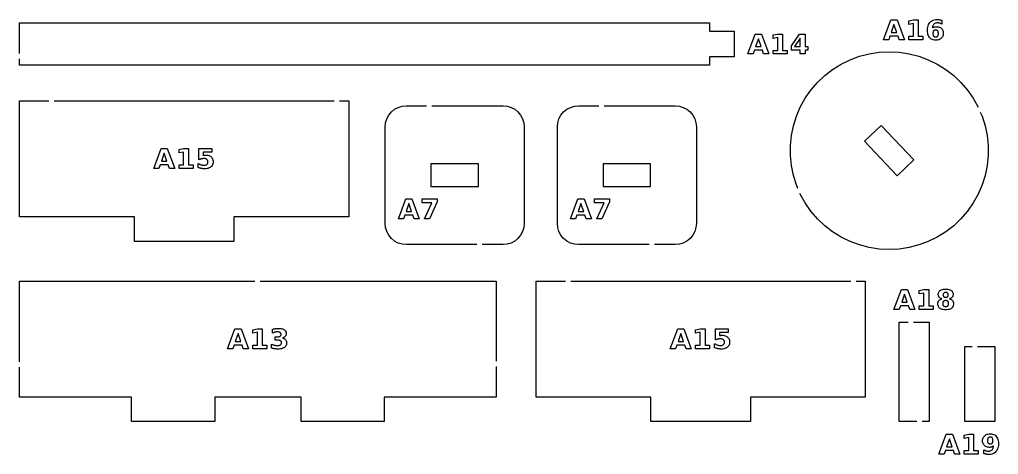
# Model space of a CAD drawing. Header units: millimetres. Extents: x 0 to 300, y 5 to 296.
# Drawn here: x 171.9 to 291.3, y 154.9 to 208 of the extents above; entities that cross this region are included whole.
import ezdxf

# ---------------------------------------------------------------- set-up
doc = ezdxf.new("R2010")
doc.units = ezdxf.units.MM
doc.layers.add('CUT', color=1, linetype='CONTINUOUS')
doc.layers.add('ENGRAVE', color=5, linetype='CONTINUOUS')

msp = doc.modelspace()

# ---------------------------------------------------------------- linework, layer by layer
at = {"layer": 'CUT', "color": 1}
for points in [[(171.925, 203.85), (171.925, 207.575), (256.075, 207.575), (256.075, 206.575), (259.075, 206.575), (259.075, 203.425), (256.075, 203.425), (256.075, 202.425), (171.925, 202.425), (171.925, 203.2)], [(266.8593, 187.3805), (266.6765, 187.8063), (266.3104, 188.9734), (266.0641, 190.1716), (265.9404, 191.3885), (265.9404, 192.6117), (266.0642, 193.8286), (266.3104, 195.0267), (266.6766, 196.1938), (267.159, 197.3179), (267.7526, 198.3874), (268.4514, 199.3913), (269.2481, 200.3194), (270.1347, 201.1621), (271.1019, 201.9108), (272.14, 202.5579), (273.2382, 203.0965), (274.3852, 203.5213), (275.5694, 203.8279), (276.7785, 204.0132), (278.0001, 204.0751), (279.2217, 204.0131), (280.4308, 203.8279), (281.6149, 203.5213), (282.762, 203.0965), (283.8601, 202.5578), (284.8982, 201.9108), (285.8654, 201.162), (286.752, 200.3193), (287.5487, 199.3912), (288.2475, 198.3872), (288.8411, 197.3177), (288.8524, 197.2914)], [(210.95, 198.075), (212.075, 198.075), (212.075, 183.925), (198.075, 183.925), (198.075, 180.925), (185.925, 180.925), (185.925, 183.925), (171.925, 183.925), (171.925, 198.075), (175.5, 198.075)], [(176.15, 198.075), (210.3, 198.075)], [(227.709, 180.525), (219.0963, 180.525), (218.5976, 180.5741), (218.1145, 180.7207), (217.6692, 180.9587), (217.2789, 181.2789), (216.9587, 181.6692), (216.7207, 182.1145), (216.5741, 182.5976), (216.525, 183.0963), (216.525, 194.9037), (216.5741, 195.4024), (216.7207, 195.8855), (216.9587, 196.3308), (217.2789, 196.7211), (217.6692, 197.0413), (218.1145, 197.2793), (218.5976, 197.4259), (219.0963, 197.475), (221.5633, 197.475)], [(222.2133, 197.475), (230.9037, 197.475), (231.4024, 197.4259), (231.8855, 197.2793), (232.3308, 197.0413), (232.7211, 196.7211), (233.0413, 196.3308), (233.2793, 195.8855), (233.4259, 195.4024), (233.475, 194.9037), (233.475, 183.0963), (233.4259, 182.5976), (233.2793, 182.1145), (233.0413, 181.6692), (232.7211, 181.2789), (232.3308, 180.9587), (231.8855, 180.7207), (231.4024, 180.5741), (230.9037, 180.525), (228.359, 180.525)], [(248.709, 180.525), (240.0963, 180.525), (239.5976, 180.5741), (239.1145, 180.7207), (238.6692, 180.9587), (238.2789, 181.2789), (237.9587, 181.6692), (237.7207, 182.1145), (237.5741, 182.5976), (237.525, 183.0963), (237.525, 194.9037), (237.5741, 195.4024), (237.7207, 195.8855), (237.9587, 196.3308), (238.2789, 196.7211), (238.6692, 197.0413), (239.1145, 197.2793), (239.5976, 197.4259), (240.0963, 197.475), (242.5633, 197.475)], [(243.2133, 197.475), (251.9037, 197.475), (252.4024, 197.4259), (252.8855, 197.2793), (253.3308, 197.0413), (253.7211, 196.7211), (254.0413, 196.3308), (254.2793, 195.8855), (254.4259, 195.4024), (254.475, 194.9037), (254.475, 183.0963), (254.4259, 182.5976), (254.2793, 182.1145), (254.0413, 181.6692), (253.7211, 181.2789), (253.3308, 180.9587), (252.8855, 180.7207), (252.4024, 180.5741), (251.9037, 180.525), (249.359, 180.525)], [(289.1087, 196.6941), (289.3235, 196.1937), (289.6896, 195.0266), (289.9359, 193.8284), (290.0596, 192.6115), (290.0596, 191.3883), (289.9358, 190.1714), (289.6896, 188.9733), (289.3234, 187.8062), (288.841, 186.6821), (288.2474, 185.6126), (287.5486, 184.6087), (286.7519, 183.6806), (285.8653, 182.8379), (284.8981, 182.0892), (283.86, 181.4421), (282.7618, 180.9035), (281.6148, 180.4787), (280.4306, 180.1721), (279.2215, 179.9868), (277.9999, 179.9249), (276.7783, 179.9869), (275.5692, 180.1721), (274.3851, 180.4787), (273.238, 180.9035), (272.1399, 181.4422), (271.1018, 182.0892), (270.1346, 182.838), (269.248, 183.6807), (268.4513, 184.6088), (267.7525, 185.6128), (267.1589, 186.6823), (267.1156, 186.7832)], [(171.925, 166.2333), (171.925, 176.075), (200.6333, 176.075)], [(201.2833, 176.075), (230.075, 176.075), (230.075, 166.3167)], [(273.95, 176.075), (275.075, 176.075), (275.075, 161.925), (261.075, 161.925), (261.075, 158.925), (248.925, 158.925), (248.925, 161.925), (234.925, 161.925), (234.925, 176.075), (238.5, 176.075)], [(239.15, 176.075), (273.3, 176.075)], [(281.35, 158.925), (279.225, 158.925), (279.225, 171.075), (280.3, 171.075)], [(280.95, 171.075), (282.875, 171.075), (282.875, 158.925), (282, 158.925)], [(288.75, 168.075), (290.875, 168.075), (290.875, 158.925), (287.225, 158.925), (287.225, 168.075), (288.1, 168.075)], [(230.075, 165.6667), (230.075, 161.925), (216.4083, 161.925), (216.4083, 158.925), (206.2583, 158.925), (206.2583, 161.925), (195.7417, 161.925), (195.7417, 158.925), (185.5917, 158.925), (185.5917, 161.925), (171.925, 161.925), (171.925, 165.5833)]]:
    msp.add_lwpolyline(points, dxfattribs=at)
for points in [[(281.0056, 190.8628), (277.0165, 195.0594), (274.9944, 193.1372), (278.9835, 188.9406), (281.0056, 190.8628)], [(227.895, 187.605), (227.895, 190.395), (222.105, 190.395), (222.105, 187.605), (227.895, 187.605)], [(248.895, 187.605), (248.895, 190.395), (243.105, 190.395), (243.105, 187.605), (248.895, 187.605)]]:
    msp.add_lwpolyline(points, close=True, dxfattribs=at)
at = {"layer": 'ENGRAVE', "color": 5}
for points in [[(277.3086, 205.5229), (278.2087, 207.9529), (278.9557, 207.9529), (279.8558, 205.5229), (279.2259, 205.5229), (279.0729, 205.9656), (278.0931, 205.9656), (277.9385, 205.5229), (277.3086, 205.5229)], [(280.9494, 207.5265), (280.3814, 207.4093), (280.3814, 207.8357), (280.9462, 207.9529), (281.5419, 207.9529), (281.5419, 205.9558), (282.0953, 205.9558), (282.0953, 205.5229), (280.396, 205.5229), (280.396, 205.9558), (280.9494, 205.9558), (280.9494, 207.5265)], [(284.3878, 207.4635), (284.3378, 207.4848), (284.2887, 207.5039), (284.2407, 207.5209), (284.1936, 207.5357), (284.1475, 207.5484), (284.1021, 207.5591), (284.0571, 207.5679), (284.0124, 207.5747), (283.9681, 207.5795), (283.9242, 207.5825), (283.8806, 207.5834), (283.7907, 207.5791), (283.7077, 207.5662), (283.6316, 207.5446), (283.5623, 207.5143), (283.4999, 207.4755), (283.4444, 207.428), (283.3959, 207.372), (283.3547, 207.3076), (283.3207, 207.2349), (283.2939, 207.1538), (283.2744, 207.0644), (283.2621, 206.9666), (283.2984, 206.992), (283.3357, 207.0153), (283.374, 207.0363), (283.4133, 207.0552), (283.4536, 207.0718), (283.4949, 207.0862), (283.5373, 207.0984), (283.581, 207.1083), (283.6259, 207.1161), (283.6721, 207.1216), (283.7196, 207.125), (283.7683, 207.1261), (283.8885, 207.12), (284.0008, 207.1018), (284.105, 207.0715), (284.2012, 207.0291), (284.2895, 206.9746), (284.3697, 206.908), (284.4396, 206.8315), (284.4967, 206.7476), (284.5412, 206.6561), (284.573, 206.5571), (284.592, 206.4507), (284.5984, 206.3367), (284.5913, 206.2108), (284.57, 206.0935), (284.5345, 205.9849), (284.4848, 205.8849), (284.4209, 205.7936), (284.3429, 205.7109), (284.2528, 205.639), (284.1531, 205.5802), (284.0438, 205.5345), (283.9247, 205.5018), (283.796, 205.4822), (283.6576, 205.4757), (283.5057, 205.4846), (283.3657, 205.5112), (283.2375, 205.5556), (283.1212, 205.6178), (283.0169, 205.6978), (282.9244, 205.7955), (282.8451, 205.9095), (282.7802, 206.0385), (282.7297, 206.1823), (282.6936, 206.3409), (282.672, 206.5145), (282.6648, 206.7029), (282.6732, 206.8965), (282.6985, 207.0757), (282.7407, 207.2406), (282.7997, 207.3912), (282.8756, 207.5274), (282.9683, 207.6493), (283.0758, 207.7545), (283.1958, 207.8406), (283.3282, 207.9075), (283.4733, 207.9553), (283.6308, 207.984), (283.8009, 207.9936), (283.8565, 207.9929), (283.9115, 207.9907), (283.9661, 207.9871), (284.02, 207.982), (284.0735, 207.9755), (284.1264, 207.9675), (284.1789, 207.9581), (284.2313, 207.9473), (284.2834, 207.935), (284.3354, 207.9212), (284.3872, 207.9061), (284.4389, 207.8894), (284.4389, 207.4402), (284.3878, 207.4635)], [(278.2494, 206.4164), (278.9151, 206.4164), (278.583, 207.3832), (278.2494, 206.4164)], [(283.5637, 206.7106), (283.5203, 206.6958), (283.4815, 206.675), (283.4472, 206.6484), (283.4176, 206.6158), (283.3924, 206.5773), (283.3719, 206.5329), (283.3559, 206.4826), (283.3445, 206.4263), (283.3376, 206.3641), (283.3354, 206.296), (283.3376, 206.2279), (283.3445, 206.1657), (283.3559, 206.1094), (283.3719, 206.0591), (283.3924, 206.0147), (283.4176, 205.9762), (283.4472, 205.9436), (283.4815, 205.9169), (283.5203, 205.8962), (283.5637, 205.8814), (283.6116, 205.8725), (283.6641, 205.8696), (283.7171, 205.8725), (283.7655, 205.8814), (283.8092, 205.8962), (283.8482, 205.9169), (283.8826, 205.9436), (283.9123, 205.9762), (283.9375, 206.0147), (283.958, 206.0591), (283.974, 206.1094), (283.9854, 206.1657), (283.9923, 206.2279), (283.9945, 206.296), (283.9923, 206.3641), (283.9854, 206.4263), (283.974, 206.4826), (283.958, 206.5329), (283.9375, 206.5773), (283.9123, 206.6158), (283.8826, 206.6484), (283.8482, 206.675), (283.8092, 206.6958), (283.7655, 206.7106), (283.7171, 206.7195), (283.6641, 206.7224), (283.6116, 206.7195), (283.5637, 206.7106)], [(261.3962, 203.8), (260.7663, 203.8), (261.6663, 206.23), (262.4134, 206.23), (263.3135, 203.8), (262.6836, 203.8), (262.5306, 204.2427), (261.5508, 204.2427), (261.3962, 203.8)], [(262.0407, 205.6604), (261.707, 204.6936), (262.3727, 204.6936), (262.0407, 205.6604)], [(264.4071, 205.8036), (263.8391, 205.6864), (263.8391, 206.1128), (264.4038, 206.23), (264.9995, 206.23), (264.9995, 204.2329), (265.5529, 204.2329), (265.5529, 203.8), (263.8537, 203.8), (263.8537, 204.2329), (264.4071, 204.2329), (264.4071, 205.8036)], [(268.0821, 204.6968), (268.0821, 204.2427), (267.7354, 204.2427), (267.7354, 203.8), (267.143, 203.8), (267.143, 204.2427), (266.0655, 204.2427), (266.0655, 204.7798), (267.0388, 206.23), (267.7354, 206.23), (267.7354, 204.6968), (268.0821, 204.6968)], [(267.143, 205.7141), (266.4561, 204.6968), (267.143, 204.6968), (267.143, 205.7141)], [(188.2987, 189.825), (189.1988, 192.255), (189.9459, 192.255), (190.8459, 189.825), (190.216, 189.825), (190.0631, 190.2677), (189.0832, 190.2677), (188.9286, 189.825), (188.2987, 189.825)], [(191.9396, 191.8286), (191.3715, 191.7114), (191.3715, 192.1378), (191.9363, 192.255), (192.532, 192.255), (192.532, 190.2579), (193.0854, 190.2579), (193.0854, 189.825), (191.3862, 189.825), (191.3862, 190.2579), (191.9396, 190.2579), (191.9396, 191.8286)], [(195.359, 192.255), (195.359, 191.7944), (194.3011, 191.7944), (194.3011, 191.4184), (194.325, 191.4247), (194.3489, 191.4305), (194.3729, 191.4357), (194.3969, 191.4405), (194.421, 191.4448), (194.4451, 191.4485), (194.4694, 191.4518), (194.494, 191.4544), (194.519, 191.4565), (194.5442, 191.4579), (194.5698, 191.4588), (194.5957, 191.4591), (194.7383, 191.4529), (194.87, 191.4344), (194.9908, 191.4036), (195.1006, 191.3604), (195.1995, 191.3048), (195.2874, 191.2369), (195.363, 191.158), (195.4248, 191.0694), (195.4729, 190.971), (195.5073, 190.863), (195.5279, 190.7452), (195.5348, 190.6176), (195.5273, 190.4911), (195.5049, 190.374), (195.4675, 190.2665), (195.4151, 190.1684), (195.3477, 190.0799), (195.2654, 190.0008), (195.1698, 189.9326), (195.0626, 189.8769), (194.9438, 189.8335), (194.8133, 189.8026), (194.6712, 189.784), (194.5175, 189.7778), (194.4488, 189.7789), (194.3802, 189.7822), (194.3119, 189.7878), (194.2437, 189.7955), (194.1759, 189.8055), (194.1082, 189.8177), (194.0407, 189.8321), (193.9734, 189.8489), (193.9062, 189.8679), (193.8391, 189.8893), (193.7722, 189.913), (193.7054, 189.9389), (193.7054, 190.4321), (193.771, 190.3957), (193.8355, 190.3625), (193.8989, 190.3324), (193.9611, 190.3055), (194.0222, 190.2818), (194.0822, 190.2612), (194.141, 190.2438), (194.1987, 190.2296), (194.2553, 190.2185), (194.3107, 190.2106), (194.3651, 190.2058), (194.4183, 190.2042), (194.4915, 190.2073), (194.5594, 190.2166), (194.6219, 190.2321), (194.679, 190.2538), (194.7308, 190.2817), (194.7771, 190.3157), (194.8172, 190.3551), (194.8499, 190.3988), (194.8754, 190.4469), (194.8936, 190.4995), (194.9045, 190.5564), (194.9082, 190.6176), (194.9045, 190.6794), (194.8936, 190.7366), (194.8754, 190.7894), (194.8499, 190.8376), (194.8172, 190.8812), (194.7771, 190.9204), (194.7308, 190.9542), (194.679, 190.9819), (194.6219, 191.0034), (194.5594, 191.0188), (194.4915, 191.028), (194.4183, 191.0311), (194.3727, 191.0301), (194.3262, 191.0272), (194.2787, 191.0223), (194.2302, 191.0155), (194.1807, 191.0068), (194.1302, 190.9961), (194.0785, 190.9833), (194.0256, 190.9685), (193.9715, 190.9515), (193.9161, 190.9324), (193.8594, 190.9112), (193.8014, 190.8878), (193.8014, 192.255), (195.359, 192.255)], [(189.2395, 190.7186), (189.9052, 190.7186), (189.5731, 191.6854), (189.2395, 190.7186)], [(218.7549, 183.675), (218.1251, 183.675), (219.0251, 186.105), (219.7722, 186.105), (220.6723, 183.675), (220.0424, 183.675), (219.8894, 184.1177), (218.9096, 184.1177), (218.7549, 183.675)], [(219.3995, 185.5354), (219.0658, 184.5686), (219.7315, 184.5686), (219.3995, 185.5354)], [(222.8759, 186.105), (222.8759, 185.7518), (221.9286, 183.675), (221.3183, 183.675), (222.2151, 185.6444), (221.0449, 185.6444), (221.0449, 186.105), (222.8759, 186.105)], [(239.7549, 183.675), (239.1251, 183.675), (240.0251, 186.105), (240.7722, 186.105), (241.6723, 183.675), (241.0424, 183.675), (240.8894, 184.1177), (239.9096, 184.1177), (239.7549, 183.675)], [(240.3995, 185.5354), (240.0658, 184.5686), (240.7315, 184.5686), (240.3995, 185.5354)], [(243.8759, 186.105), (243.8759, 185.7518), (242.9286, 183.675), (242.3183, 183.675), (243.2151, 185.6444), (242.0449, 185.6444), (242.0449, 186.105), (243.8759, 186.105)], [(278.5814, 172.614), (279.4815, 175.044), (280.2285, 175.044), (281.1286, 172.614), (280.4987, 172.614), (280.3457, 173.0567), (279.3659, 173.0567), (279.2113, 172.614), (278.5814, 172.614)], [(279.5221, 173.5076), (280.1878, 173.5076), (279.8558, 174.4744), (279.5221, 173.5076)], [(282.2222, 174.6176), (281.6542, 174.5004), (281.6542, 174.9269), (282.219, 175.044), (282.8147, 175.044), (282.8147, 173.047), (283.368, 173.047), (283.368, 172.614), (281.6688, 172.614), (281.6688, 173.047), (282.2222, 173.047), (282.2222, 174.6176)], [(284.2399, 173.9926), (284.1873, 174.0288), (284.1408, 174.0689), (284.1003, 174.1131), (284.066, 174.1611), (284.0379, 174.2129), (284.0161, 174.2685), (284.0005, 174.3279), (283.9911, 174.3911), (283.988, 174.4581), (283.9944, 174.5566), (284.0135, 174.6469), (284.0454, 174.7291), (284.09, 174.8032), (284.1474, 174.8691), (284.2175, 174.9269), (284.3, 174.9761), (284.3944, 175.0164), (284.5007, 175.0477), (284.619, 175.0701), (284.7492, 175.0835), (284.8913, 175.088), (285.0325, 175.0835), (285.1619, 175.0702), (285.2795, 175.0479), (285.3854, 175.0167), (285.4795, 174.9767), (285.5619, 174.9277), (285.632, 174.8701), (285.6894, 174.8042), (285.734, 174.7301), (285.7659, 174.6477), (285.785, 174.557), (285.7914, 174.4581), (285.7883, 174.3911), (285.7788, 174.3279), (285.7631, 174.2685), (285.7411, 174.2129), (285.7129, 174.1611), (285.6783, 174.1131), (285.6376, 174.0689), (285.5909, 174.0288), (285.5381, 173.9926), (285.4794, 173.9604), (285.4146, 173.9322), (285.3438, 173.908), (285.4229, 173.8828), (285.4953, 173.8529), (285.5609, 173.8183), (285.6198, 173.7789), (285.6719, 173.7347), (285.7174, 173.6858), (285.7559, 173.6323), (285.7874, 173.5743), (285.812, 173.5119), (285.8295, 173.4449), (285.84, 173.3735), (285.8435, 173.2976), (285.8368, 173.1821), (285.8168, 173.0764), (285.7835, 172.9804), (285.7368, 172.8943), (285.6768, 172.818), (285.6034, 172.7516), (285.517, 172.6951), (285.4176, 172.6489), (285.3054, 172.613), (285.1802, 172.5874), (285.0422, 172.572), (284.8913, 172.5668), (284.7399, 172.572), (284.6014, 172.5874), (284.4757, 172.613), (284.3629, 172.6489), (284.263, 172.6951), (284.176, 172.7516), (284.1022, 172.818), (284.0417, 172.8943), (283.9947, 172.9804), (283.9612, 173.0764), (283.941, 173.1821), (283.9343, 173.2976), (283.9378, 173.3735), (283.9483, 173.4449), (283.9658, 173.5119), (283.9904, 173.5743), (284.0219, 173.6323), (284.0605, 173.6858), (284.1059, 173.7347), (284.158, 173.7789), (284.2169, 173.8183), (284.2825, 173.8529), (284.3549, 173.8828), (284.434, 173.908), (284.3632, 173.9322), (284.2985, 173.9604), (284.2399, 173.9926)], [(284.5894, 174.3055), (284.6006, 174.2665), (284.6163, 174.2311), (284.6364, 174.1995), (284.661, 174.1716), (284.6898, 174.1478), (284.7224, 174.1282), (284.7589, 174.1131), (284.7992, 174.1022), (284.8434, 174.0957), (284.8913, 174.0935), (284.9383, 174.0957), (284.9816, 174.1022), (285.0211, 174.1131), (285.057, 174.1282), (285.0891, 174.1478), (285.1176, 174.1716), (285.142, 174.1995), (285.1619, 174.2311), (285.1774, 174.2665), (285.1885, 174.3055), (285.1951, 174.3482), (285.1973, 174.3946), (285.1951, 174.441), (285.1885, 174.4837), (285.1774, 174.5226), (285.1619, 174.5578), (285.142, 174.5891), (285.1176, 174.6168), (285.0891, 174.6404), (285.057, 174.6597), (285.0211, 174.6748), (284.9816, 174.6855), (284.9383, 174.692), (284.8913, 174.6941), (284.8434, 174.6919), (284.7992, 174.6854), (284.7589, 174.6746), (284.7224, 174.6594), (284.6898, 174.6399), (284.661, 174.616), (284.6364, 174.5881), (284.6163, 174.5567), (284.6006, 174.5216), (284.5894, 174.4829), (284.5827, 174.4406), (284.5805, 174.3946), (284.5827, 174.3482), (284.5894, 174.3055)], [(284.7359, 173.6773), (284.6931, 173.6586), (284.6549, 173.6346), (284.6212, 173.6052), (284.5923, 173.5709), (284.5687, 173.532), (284.5504, 173.4885), (284.5373, 173.4403), (284.5294, 173.3875), (284.5268, 173.3302), (284.5294, 173.2728), (284.5373, 173.2201), (284.5504, 173.1721), (284.5687, 173.1287), (284.5923, 173.09), (284.6212, 173.0559), (284.6549, 173.0268), (284.6931, 173.003), (284.7359, 172.9845), (284.7832, 172.9713), (284.835, 172.9634), (284.8913, 172.9607), (284.9471, 172.9634), (284.9984, 172.9713), (285.0452, 172.9845), (285.0874, 173.003), (285.1251, 173.0268), (285.1583, 173.0559), (285.1866, 173.09), (285.2098, 173.1287), (285.2279, 173.1721), (285.2407, 173.2201), (285.2485, 173.2728), (285.251, 173.3302), (285.2485, 173.388), (285.2407, 173.4411), (285.2279, 173.4895), (285.2098, 173.5331), (285.1866, 173.5719), (285.1583, 173.6061), (285.1251, 173.6351), (285.0874, 173.659), (285.0452, 173.6775), (284.9984, 173.6907), (284.9471, 173.6986), (284.8913, 173.7013), (284.835, 173.6986), (284.7832, 173.6906), (284.7359, 173.6773)], [(197.2987, 167.825), (198.1988, 170.255), (198.9459, 170.255), (199.8459, 167.825), (199.216, 167.825), (199.0631, 168.2677), (198.0832, 168.2677), (197.9286, 167.825), (197.2987, 167.825)], [(198.2395, 168.7186), (198.9052, 168.7186), (198.5731, 169.6854), (198.2395, 168.7186)], [(200.9396, 169.8286), (200.3715, 169.7114), (200.3715, 170.1378), (200.9363, 170.255), (201.532, 170.255), (201.532, 168.2579), (202.0854, 168.2579), (202.0854, 167.825), (200.3862, 167.825), (200.3862, 168.2579), (200.9396, 168.2579), (200.9396, 169.8286)], [(204.0796, 169.1115), (204.1517, 169.0825), (204.2172, 169.0483), (204.2762, 169.009), (204.3286, 168.9644), (204.3745, 168.9147), (204.4135, 168.86), (204.4455, 168.8005), (204.4703, 168.7363), (204.488, 168.6673), (204.4987, 168.5936), (204.5022, 168.5151), (204.4946, 168.3995), (204.4715, 168.2935), (204.4331, 168.1971), (204.3793, 168.1104), (204.3101, 168.0333), (204.2256, 167.9658), (204.1263, 167.9083), (204.0129, 167.8613), (203.8854, 167.8248), (203.7438, 167.7987), (203.5881, 167.783), (203.4183, 167.7778), (203.3558, 167.7786), (203.2934, 167.7811), (203.2309, 167.7853), (203.1683, 167.7912), (203.1057, 167.7987), (203.0431, 167.8079), (202.9805, 167.8188), (202.9182, 167.8313), (202.8561, 167.8455), (202.7943, 167.8614), (202.7326, 167.879), (202.6712, 167.8982), (202.6712, 168.3816), (202.7297, 168.3535), (202.7881, 168.3278), (202.8464, 168.3045), (202.9045, 168.2836), (202.9625, 168.2651), (203.0203, 168.249), (203.0779, 168.2353), (203.1352, 168.2241), (203.1922, 168.2154), (203.2489, 168.2092), (203.3053, 168.2055), (203.3613, 168.2042), (203.4411, 168.2066), (203.5144, 168.2138), (203.5812, 168.2258), (203.6416, 168.2426), (203.6955, 168.2641), (203.743, 168.2905), (203.7835, 168.3213), (203.8167, 168.3563), (203.8425, 168.3955), (203.8609, 168.4388), (203.8719, 168.4863), (203.8756, 168.5379), (203.8718, 168.591), (203.8605, 168.6396), (203.8416, 168.6838), (203.8152, 168.7234), (203.7812, 168.7586), (203.7397, 168.7894), (203.6908, 168.8155), (203.6347, 168.8368), (203.5715, 168.8534), (203.501, 168.8653), (203.4233, 168.8724), (203.3385, 168.8748), (203.0879, 168.8748), (203.0879, 169.2785), (203.3515, 169.2785), (203.4269, 169.2805), (203.4955, 169.2867), (203.5574, 169.297), (203.6127, 169.3114), (203.6612, 169.3299), (203.7031, 169.3525), (203.7384, 169.3793), (203.7673, 169.4105), (203.7898, 169.4459), (203.8058, 169.4856), (203.8154, 169.5296), (203.8187, 169.5779), (203.8155, 169.6228), (203.8062, 169.6642), (203.7906, 169.702), (203.7687, 169.7363), (203.7407, 169.7671), (203.7063, 169.7944), (203.6663, 169.8178), (203.6212, 169.8369), (203.5708, 169.8518), (203.5154, 169.8624), (203.4547, 169.8688), (203.389, 169.8709), (203.3384, 169.8699), (203.2877, 169.8671), (203.2368, 169.8624), (203.1857, 169.8557), (203.1344, 169.8472), (203.083, 169.8367), (203.0315, 169.8244), (202.9801, 169.8103), (202.9288, 169.7944), (202.8775, 169.7767), (202.8264, 169.7571), (202.7754, 169.7358), (202.7754, 170.1948), (202.8371, 170.2114), (202.8987, 170.2266), (202.9601, 170.2404), (203.0213, 170.2527), (203.0823, 170.2635), (203.1432, 170.2729), (203.2038, 170.2809), (203.264, 170.2874), (203.3239, 170.2924), (203.3834, 170.2961), (203.4425, 170.2982), (203.5013, 170.299), (203.6525, 170.2946), (203.7905, 170.2817), (203.9153, 170.2601), (204.0268, 170.2299), (204.1251, 170.191), (204.2101, 170.1435), (204.282, 170.0873), (204.3408, 170.0224), (204.3865, 169.9488), (204.4191, 169.8665), (204.4387, 169.7754), (204.4453, 169.6756), (204.4422, 169.6067), (204.4328, 169.542), (204.4172, 169.4817), (204.3954, 169.4257), (204.3673, 169.3739), (204.333, 169.3265), (204.2926, 169.2834), (204.2462, 169.2448), (204.1938, 169.2107), (204.1355, 169.1811), (204.0712, 169.1559), (204.0009, 169.1352), (204.0796, 169.1115)], [(251.2987, 167.825), (252.1988, 170.255), (252.9459, 170.255), (253.8459, 167.825), (253.216, 167.825), (253.0631, 168.2677), (252.0832, 168.2677), (251.9286, 167.825), (251.2987, 167.825)], [(252.2395, 168.7186), (252.9052, 168.7186), (252.5731, 169.6854), (252.2395, 168.7186)], [(254.9396, 169.8286), (254.3715, 169.7114), (254.3715, 170.1378), (254.9363, 170.255), (255.532, 170.255), (255.532, 168.2579), (256.0854, 168.2579), (256.0854, 167.825), (254.3862, 167.825), (254.3862, 168.2579), (254.9396, 168.2579), (254.9396, 169.8286)], [(258.359, 170.255), (258.359, 169.7944), (257.3011, 169.7944), (257.3011, 169.4184), (257.325, 169.4247), (257.3489, 169.4305), (257.3729, 169.4357), (257.3969, 169.4405), (257.421, 169.4448), (257.4451, 169.4485), (257.4694, 169.4518), (257.494, 169.4544), (257.519, 169.4565), (257.5442, 169.4579), (257.5698, 169.4588), (257.5957, 169.4591), (257.7383, 169.4529), (257.87, 169.4344), (257.9908, 169.4036), (258.1006, 169.3604), (258.1995, 169.3048), (258.2874, 169.2369), (258.363, 169.158), (258.4248, 169.0694), (258.4729, 168.971), (258.5073, 168.863), (258.5279, 168.7452), (258.5348, 168.6176), (258.5273, 168.4911), (258.5049, 168.374), (258.4675, 168.2665), (258.4151, 168.1684), (258.3477, 168.0799), (258.2654, 168.0008), (258.1698, 167.9326), (258.0626, 167.8769), (257.9438, 167.8335), (257.8133, 167.8026), (257.6712, 167.784), (257.5175, 167.7778), (257.4488, 167.7789), (257.3802, 167.7822), (257.3119, 167.7878), (257.2437, 167.7955), (257.1759, 167.8055), (257.1082, 167.8177), (257.0407, 167.8321), (256.9734, 167.8489), (256.9062, 167.8679), (256.8391, 167.8893), (256.7722, 167.913), (256.7054, 167.9389), (256.7054, 168.4321), (256.771, 168.3957), (256.8355, 168.3625), (256.8989, 168.3324), (256.9611, 168.3055), (257.0222, 168.2818), (257.0822, 168.2612), (257.141, 168.2438), (257.1987, 168.2296), (257.2553, 168.2185), (257.3107, 168.2106), (257.3651, 168.2058), (257.4183, 168.2042), (257.4915, 168.2073), (257.5594, 168.2166), (257.6219, 168.2321), (257.679, 168.2538), (257.7308, 168.2817), (257.7771, 168.3157), (257.8172, 168.3551), (257.8499, 168.3988), (257.8754, 168.4469), (257.8936, 168.4995), (257.9045, 168.5564), (257.9082, 168.6176), (257.9045, 168.6794), (257.8936, 168.7366), (257.8754, 168.7894), (257.8499, 168.8376), (257.8172, 168.8812), (257.7771, 168.9204), (257.7308, 168.9542), (257.679, 168.9819), (257.6219, 169.0034), (257.5594, 169.0188), (257.4915, 169.028), (257.4183, 169.0311), (257.3727, 169.0301), (257.3262, 169.0272), (257.2787, 169.0223), (257.2302, 169.0155), (257.1807, 169.0068), (257.1302, 168.9961), (257.0785, 168.9833), (257.0256, 168.9685), (256.9715, 168.9515), (256.9161, 168.9324), (256.8594, 168.9112), (256.8014, 168.8878), (256.8014, 170.255), (258.359, 170.255)], [(284.0661, 154.9632), (284.9661, 157.3932), (285.7132, 157.3932), (286.6133, 154.9632), (285.9834, 154.9632), (285.8304, 155.4059), (284.8506, 155.4059), (284.696, 154.9632), (284.0661, 154.9632)], [(285.0068, 155.8567), (285.6725, 155.8567), (285.3405, 156.8235), (285.0068, 155.8567)], [(287.7069, 156.9668), (287.1389, 156.8496), (287.1389, 157.276), (287.7036, 157.3932), (288.2993, 157.3932), (288.2993, 155.3961), (288.8527, 155.3961), (288.8527, 154.9632), (287.1535, 154.9632), (287.1535, 155.3961), (287.7069, 155.3961), (287.7069, 156.9668)], [(289.5988, 155.4438), (289.6476, 155.4233), (289.6957, 155.4049), (289.7431, 155.3883), (289.7897, 155.3738), (289.8357, 155.3611), (289.8812, 155.3504), (289.9265, 155.3417), (289.9716, 155.3349), (290.0165, 155.33), (290.0613, 155.3271), (290.1059, 155.3261), (290.1957, 155.3305), (290.2787, 155.3434), (290.3549, 155.365), (290.4241, 155.3952), (290.4865, 155.4341), (290.5421, 155.4816), (290.5906, 155.5376), (290.6319, 155.6019), (290.6662, 155.6746), (290.6932, 155.7557), (290.7132, 155.8452), (290.726, 155.943), (290.6887, 155.917), (290.6506, 155.8933), (290.6116, 155.8718), (290.5719, 155.8526), (290.5313, 155.8356), (290.49, 155.8209), (290.4476, 155.8085), (290.4041, 155.7983), (290.3594, 155.7904), (290.3135, 155.7848), (290.2664, 155.7814), (290.2182, 155.7802), (290.0979, 155.7863), (289.9857, 155.8044), (289.8814, 155.8346), (289.7852, 155.8768), (289.697, 155.9311), (289.6168, 155.9975), (289.5469, 156.0738), (289.4897, 156.1577), (289.4453, 156.2492), (289.4135, 156.3484), (289.3944, 156.4552), (289.3881, 156.5696), (289.3952, 156.696), (289.4164, 156.8138), (289.4518, 156.9228), (289.5013, 157.0232), (289.565, 157.1149), (289.6428, 157.1979), (289.7325, 157.27), (289.8319, 157.329), (289.9409, 157.3749), (290.0595, 157.4077), (290.1877, 157.4273), (290.3256, 157.4339), (290.478, 157.425), (290.6185, 157.3983), (290.7471, 157.3537), (290.8638, 157.2914), (290.9685, 157.2112), (291.0613, 157.1132), (291.1408, 156.999), (291.2059, 156.87), (291.2566, 156.7263), (291.2927, 156.5678), (291.3144, 156.3946), (291.3217, 156.2067), (291.3132, 156.0131), (291.2879, 155.8339), (291.2456, 155.669), (291.1864, 155.5184), (291.1103, 155.3821), (291.0173, 155.2602), (290.9096, 155.155), (290.7893, 155.069), (290.6564, 155.002), (290.5109, 154.9542), (290.3529, 154.9255), (290.1824, 154.916), (290.1258, 154.9167), (290.07, 154.9188), (290.0151, 154.9223), (289.961, 154.9272), (289.9077, 154.9335), (289.8552, 154.9412), (289.8033, 154.9503), (289.7518, 154.9608), (289.7006, 154.9727), (289.6498, 154.9861), (289.5993, 155.0008), (289.5492, 155.0169), (289.5492, 155.4661), (289.5988, 155.4438)], [(290.4229, 156.199), (290.4664, 156.2138), (290.5053, 156.2345), (290.5398, 156.2612), (290.5697, 156.2937), (290.5951, 156.3322), (290.6158, 156.3767), (290.632, 156.427), (290.6435, 156.4833), (290.6504, 156.5455), (290.6527, 156.6136), (290.6504, 156.6812), (290.6435, 156.7431), (290.632, 156.7991), (290.6158, 156.8494), (290.5951, 156.8939), (290.5697, 156.9326), (290.5398, 156.9654), (290.5053, 156.9923), (290.4664, 157.0131), (290.4229, 157.0281), (290.3749, 157.037), (290.3223, 157.04), (290.2698, 157.037), (290.2218, 157.0281), (290.1783, 157.0131), (290.1393, 156.9923), (290.1049, 156.9654), (290.0749, 156.9326), (290.0496, 156.8939), (290.0288, 156.8494), (290.0127, 156.7991), (290.0011, 156.7431), (289.9942, 156.6812), (289.9919, 156.6136), (289.9942, 156.5455), (290.0011, 156.4833), (290.0127, 156.427), (290.0288, 156.3767), (290.0496, 156.3322), (290.0749, 156.2937), (290.1049, 156.2612), (290.1393, 156.2345), (290.1783, 156.2138), (290.2218, 156.199), (290.2698, 156.1901), (290.3223, 156.1871), (290.3749, 156.1901), (290.4229, 156.199)]]:
    msp.add_lwpolyline(points, close=True, dxfattribs=at)

doc.saveas('drawing.dxf')
